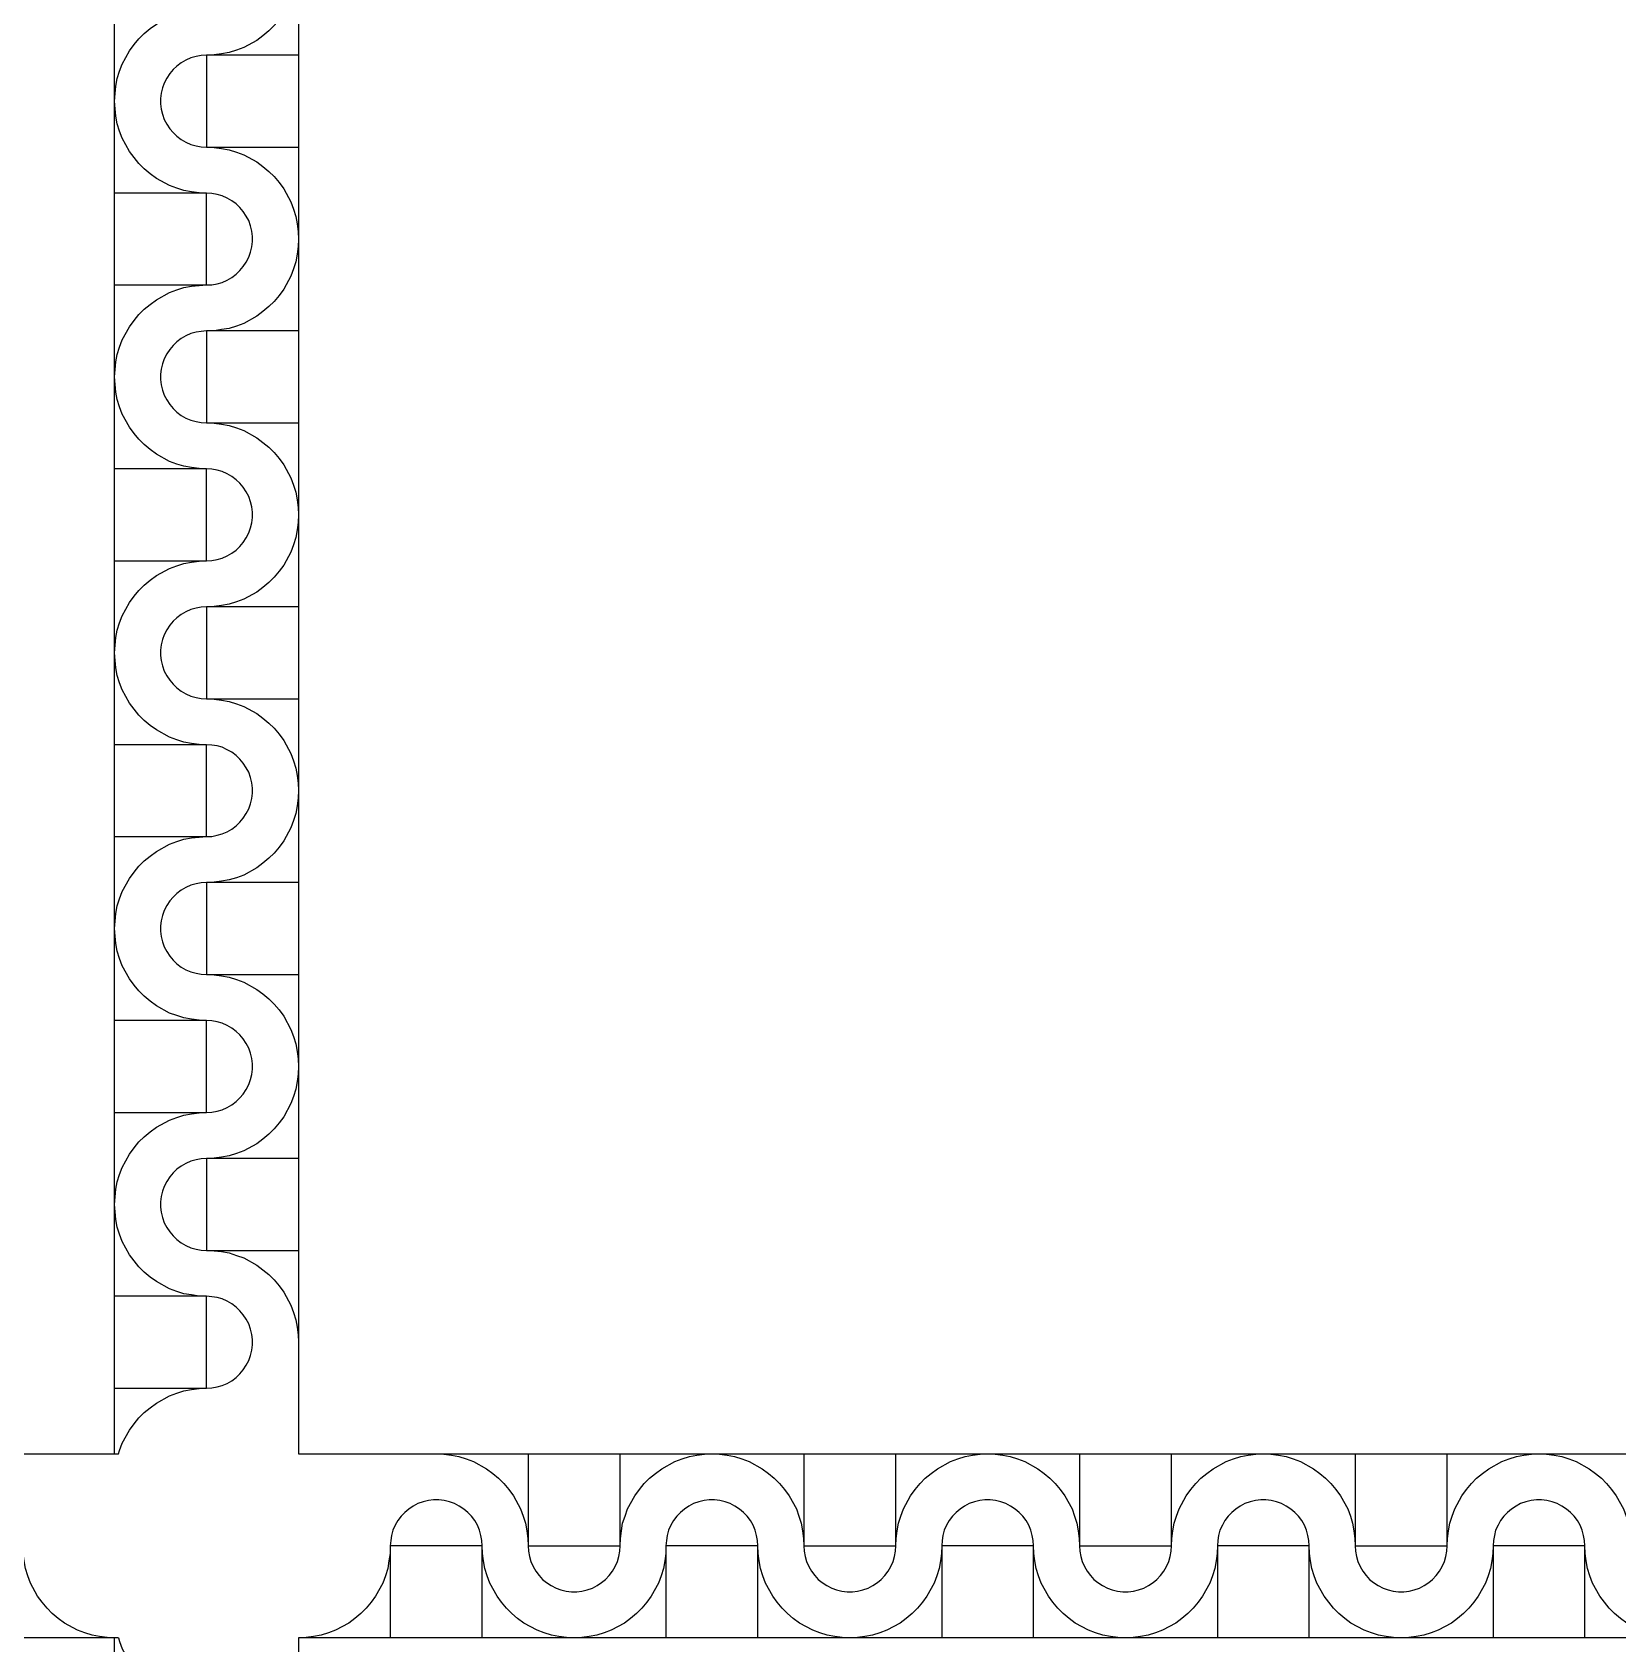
# Model space of a CAD drawing. Extents: x 190.8 to 267.1, y 124 to 174.8.
# Drawn here: x 231.062 to 232.27, y 150.406 to 151.633 of the extents above; entities that cross this region are included whole.
import ezdxf

# ---------------------------------------------------------------- set-up
doc = ezdxf.new("R2010")
doc.units = 0
doc.header["$MEASUREMENT"] = 0

msp = doc.modelspace()

# ---------------------------------------------------------------- linework, layer by layer
for p, q in [((231.2646, 152.6023), (231.2646, 150.5506)), ((229.0246, 150.5506), (231.1275, 150.5506))]:
    msp.add_line(p, q)
for points in [[(231.1246, 150.5506), (231.1246, 152.6106)], [(231.2646, 150.5506), (233.3646, 150.5506), (233.3646, 152.6023)], [(231.2646, 151.6856), (231.2644, 151.6798), (231.2636, 151.6741), (231.2626, 151.6683), (231.2609, 151.6628), (231.2589, 151.6573), (231.2534, 151.6473), (231.2499, 151.6426), (231.2461, 151.6381), (231.2421, 151.6341), (231.2376, 151.6303), (231.2329, 151.6268), (231.2229, 151.6213), (231.2174, 151.6193), (231.2119, 151.6176), (231.2061, 151.6166), (231.2004, 151.6158), (231.1946, 151.6156)], [(231.1246, 151.5806), (231.1249, 151.5863), (231.1256, 151.5921), (231.1266, 151.5978), (231.1284, 151.6033), (231.1304, 151.6088), (231.1359, 151.6188), (231.1394, 151.6236), (231.1431, 151.6281), (231.1471, 151.6321), (231.1516, 151.6358), (231.1564, 151.6393), (231.1664, 151.6448), (231.1719, 151.6468), (231.1774, 151.6486), (231.1831, 151.6496), (231.1889, 151.6503), (231.1946, 151.6506)], [(231.1946, 151.6156), (231.1906, 151.6153), (231.1866, 151.6146), (231.1826, 151.6136), (231.1789, 151.6118), (231.1754, 151.6098), (231.1721, 151.6073), (231.1691, 151.6046), (231.1666, 151.6016), (231.1644, 151.5981), (231.1624, 151.5943), (231.1611, 151.5906), (231.1601, 151.5866), (231.1596, 151.5826), (231.1596, 151.5786), (231.1601, 151.5746), (231.1611, 151.5706), (231.1624, 151.5666), (231.1644, 151.5631), (231.1666, 151.5596), (231.1691, 151.5566), (231.1721, 151.5538), (231.1754, 151.5513), (231.1789, 151.5493), (231.1826, 151.5476), (231.1866, 151.5466), (231.1906, 151.5458), (231.1946, 151.5456)], [(231.2646, 151.6156), (231.1946, 151.6156), (231.1946, 151.5456), (231.2646, 151.5456)], [(231.1946, 151.5106), (231.1889, 151.5108), (231.1831, 151.5116), (231.1774, 151.5126), (231.1719, 151.5143), (231.1664, 151.5163), (231.1564, 151.5218), (231.1516, 151.5253), (231.1471, 151.5291), (231.1431, 151.5331), (231.1394, 151.5376), (231.1359, 151.5423), (231.1304, 151.5523), (231.1284, 151.5578), (231.1266, 151.5633), (231.1256, 151.5691), (231.1249, 151.5748), (231.1246, 151.5806)], [(231.1946, 151.5456), (231.2004, 151.5453), (231.2061, 151.5446), (231.2119, 151.5436), (231.2174, 151.5418), (231.2229, 151.5398), (231.2329, 151.5343), (231.2376, 151.5308), (231.2421, 151.5271), (231.2461, 151.5231), (231.2499, 151.5186), (231.2534, 151.5138), (231.2589, 151.5038), (231.2609, 151.4983), (231.2626, 151.4928), (231.2636, 151.4871), (231.2644, 151.4813), (231.2646, 151.4756)], [(231.1246, 151.4406), (231.1946, 151.4406), (231.1946, 151.5106), (231.1246, 151.5106)], [(231.1946, 151.4406), (231.1986, 151.4408), (231.2026, 151.4416), (231.2066, 151.4426), (231.2104, 151.4443), (231.2139, 151.4463), (231.2171, 151.4488), (231.2201, 151.4516), (231.2226, 151.4546), (231.2249, 151.4581), (231.2269, 151.4618), (231.2281, 151.4656), (231.2291, 151.4696), (231.2296, 151.4736), (231.2296, 151.4776), (231.2291, 151.4816), (231.2281, 151.4856), (231.2269, 151.4896), (231.2249, 151.4931), (231.2226, 151.4966), (231.2201, 151.4996), (231.2171, 151.5023), (231.2139, 151.5048), (231.2104, 151.5068), (231.2066, 151.5086), (231.2026, 151.5096), (231.1986, 151.5103), (231.1946, 151.5106)], [(231.2646, 151.4756), (231.2644, 151.4698), (231.2636, 151.4641), (231.2626, 151.4583), (231.2609, 151.4528), (231.2589, 151.4473), (231.2534, 151.4373), (231.2499, 151.4326), (231.2461, 151.4281), (231.2421, 151.4241), (231.2376, 151.4203), (231.2329, 151.4168), (231.2229, 151.4113), (231.2174, 151.4093), (231.2119, 151.4076), (231.2061, 151.4066), (231.2004, 151.4058), (231.1946, 151.4056)], [(231.1246, 151.3706), (231.1249, 151.3763), (231.1256, 151.3821), (231.1266, 151.3878), (231.1284, 151.3933), (231.1304, 151.3988), (231.1359, 151.4088), (231.1394, 151.4136), (231.1431, 151.4181), (231.1471, 151.4221), (231.1516, 151.4258), (231.1564, 151.4293), (231.1664, 151.4348), (231.1719, 151.4368), (231.1774, 151.4386), (231.1831, 151.4396), (231.1889, 151.4403), (231.1946, 151.4406)], [(231.1946, 151.4056), (231.1906, 151.4053), (231.1866, 151.4046), (231.1826, 151.4036), (231.1789, 151.4018), (231.1754, 151.3998), (231.1721, 151.3973), (231.1691, 151.3946), (231.1666, 151.3916), (231.1644, 151.3881), (231.1624, 151.3843), (231.1611, 151.3806), (231.1601, 151.3766), (231.1596, 151.3726), (231.1596, 151.3686), (231.1601, 151.3646), (231.1611, 151.3606), (231.1624, 151.3566), (231.1644, 151.3531), (231.1666, 151.3496), (231.1691, 151.3466), (231.1721, 151.3438), (231.1754, 151.3413), (231.1789, 151.3393), (231.1826, 151.3376), (231.1866, 151.3366), (231.1906, 151.3358), (231.1946, 151.3356)], [(231.2646, 151.4056), (231.1946, 151.4056), (231.1946, 151.3356), (231.2646, 151.3356)], [(231.1946, 151.3006), (231.1889, 151.3008), (231.1831, 151.3016), (231.1774, 151.3026), (231.1719, 151.3043), (231.1664, 151.3063), (231.1564, 151.3118), (231.1516, 151.3153), (231.1471, 151.3191), (231.1431, 151.3231), (231.1394, 151.3276), (231.1359, 151.3323), (231.1304, 151.3423), (231.1284, 151.3478), (231.1266, 151.3533), (231.1256, 151.3591), (231.1249, 151.3648), (231.1246, 151.3706)], [(231.1946, 151.3356), (231.2004, 151.3353), (231.2061, 151.3346), (231.2119, 151.3336), (231.2174, 151.3318), (231.2229, 151.3298), (231.2329, 151.3243), (231.2376, 151.3208), (231.2421, 151.3171), (231.2461, 151.3131), (231.2499, 151.3086), (231.2534, 151.3038), (231.2589, 151.2938), (231.2609, 151.2883), (231.2626, 151.2828), (231.2636, 151.2771), (231.2644, 151.2713), (231.2646, 151.2656)], [(231.1246, 151.2306), (231.1946, 151.2306), (231.1946, 151.3006), (231.1246, 151.3006)], [(231.1946, 151.2306), (231.1986, 151.2308), (231.2026, 151.2316), (231.2066, 151.2326), (231.2104, 151.2343), (231.2139, 151.2363), (231.2171, 151.2388), (231.2201, 151.2416), (231.2226, 151.2446), (231.2249, 151.2481), (231.2269, 151.2518), (231.2281, 151.2556), (231.2291, 151.2596), (231.2296, 151.2636), (231.2296, 151.2676), (231.2291, 151.2716), (231.2281, 151.2756), (231.2269, 151.2796), (231.2249, 151.2831), (231.2226, 151.2866), (231.2201, 151.2896), (231.2171, 151.2923), (231.2139, 151.2948), (231.2104, 151.2968), (231.2066, 151.2986), (231.2026, 151.2996), (231.1986, 151.3003), (231.1946, 151.3006)], [(231.2646, 151.2656), (231.2644, 151.2598), (231.2636, 151.2541), (231.2626, 151.2483), (231.2609, 151.2428), (231.2589, 151.2373), (231.2534, 151.2273), (231.2499, 151.2226), (231.2461, 151.2181), (231.2421, 151.2141), (231.2376, 151.2103), (231.2329, 151.2068), (231.2229, 151.2013), (231.2174, 151.1993), (231.2119, 151.1976), (231.2061, 151.1966), (231.2004, 151.1958), (231.1946, 151.1956)], [(231.1246, 151.1606), (231.1249, 151.1663), (231.1256, 151.1721), (231.1266, 151.1778), (231.1284, 151.1833), (231.1304, 151.1888), (231.1359, 151.1988), (231.1394, 151.2036), (231.1431, 151.2081), (231.1471, 151.2121), (231.1516, 151.2158), (231.1564, 151.2193), (231.1664, 151.2248), (231.1719, 151.2268), (231.1774, 151.2286), (231.1831, 151.2296), (231.1889, 151.2303), (231.1946, 151.2306)], [(231.1946, 151.1956), (231.1906, 151.1953), (231.1866, 151.1946), (231.1826, 151.1936), (231.1789, 151.1918), (231.1754, 151.1898), (231.1721, 151.1873), (231.1691, 151.1846), (231.1666, 151.1816), (231.1644, 151.1781), (231.1624, 151.1743), (231.1611, 151.1706), (231.1601, 151.1666), (231.1596, 151.1626), (231.1596, 151.1586), (231.1601, 151.1546), (231.1611, 151.1506), (231.1624, 151.1466), (231.1644, 151.1431), (231.1666, 151.1396), (231.1691, 151.1366), (231.1721, 151.1338), (231.1754, 151.1313), (231.1789, 151.1293), (231.1826, 151.1276), (231.1866, 151.1266), (231.1906, 151.1258), (231.1946, 151.1256)], [(231.2646, 151.1956), (231.1946, 151.1956), (231.1946, 151.1256), (231.2646, 151.1256)], [(231.1946, 151.0906), (231.1889, 151.0908), (231.1831, 151.0916), (231.1774, 151.0926), (231.1719, 151.0943), (231.1664, 151.0963), (231.1564, 151.1018), (231.1516, 151.1053), (231.1471, 151.1091), (231.1431, 151.1131), (231.1394, 151.1176), (231.1359, 151.1223), (231.1304, 151.1323), (231.1284, 151.1378), (231.1266, 151.1433), (231.1256, 151.1491), (231.1249, 151.1548), (231.1246, 151.1606)], [(231.1946, 151.1256), (231.2004, 151.1253), (231.2061, 151.1246), (231.2119, 151.1236), (231.2174, 151.1218), (231.2229, 151.1198), (231.2329, 151.1143), (231.2376, 151.1108), (231.2421, 151.1071), (231.2461, 151.1031), (231.2499, 151.0986), (231.2534, 151.0938), (231.2589, 151.0838), (231.2609, 151.0783), (231.2626, 151.0728), (231.2636, 151.0671), (231.2644, 151.0613), (231.2646, 151.0556)], [(231.1246, 151.0206), (231.1946, 151.0206), (231.1946, 151.0906), (231.1246, 151.0906)], [(231.1946, 151.0206), (231.1986, 151.0208), (231.2026, 151.0216), (231.2066, 151.0226), (231.2104, 151.0243), (231.2139, 151.0263), (231.2171, 151.0288), (231.2201, 151.0316), (231.2226, 151.0346), (231.2249, 151.0381), (231.2269, 151.0418), (231.2281, 151.0456), (231.2291, 151.0496), (231.2296, 151.0536), (231.2296, 151.0576), (231.2291, 151.0616), (231.2281, 151.0656), (231.2269, 151.0696), (231.2249, 151.0731), (231.2226, 151.0766), (231.2201, 151.0796), (231.2171, 151.0823), (231.2139, 151.0848), (231.2104, 151.0868), (231.2066, 151.0886), (231.2026, 151.0896), (231.1986, 151.0903), (231.1946, 151.0906)], [(231.2646, 151.0556), (231.2644, 151.0498), (231.2636, 151.0441), (231.2626, 151.0383), (231.2609, 151.0328), (231.2589, 151.0273), (231.2534, 151.0173), (231.2499, 151.0126), (231.2461, 151.0081), (231.2421, 151.0041), (231.2376, 151.0003), (231.2329, 150.9968), (231.2229, 150.9913), (231.2174, 150.9893), (231.2119, 150.9876), (231.2061, 150.9866), (231.2004, 150.9858), (231.1946, 150.9856)], [(231.1246, 150.9506), (231.1249, 150.9563), (231.1256, 150.9621), (231.1266, 150.9678), (231.1284, 150.9733), (231.1304, 150.9788), (231.1359, 150.9888), (231.1394, 150.9936), (231.1431, 150.9981), (231.1471, 151.0021), (231.1516, 151.0058), (231.1564, 151.0093), (231.1664, 151.0148), (231.1719, 151.0168), (231.1774, 151.0186), (231.1831, 151.0196), (231.1889, 151.0203), (231.1946, 151.0206)], [(231.1946, 150.9856), (231.1906, 150.9853), (231.1866, 150.9846), (231.1826, 150.9836), (231.1789, 150.9818), (231.1754, 150.9798), (231.1721, 150.9773), (231.1691, 150.9746), (231.1666, 150.9716), (231.1644, 150.9681), (231.1624, 150.9643), (231.1611, 150.9606), (231.1601, 150.9566), (231.1596, 150.9526), (231.1596, 150.9486), (231.1601, 150.9446), (231.1611, 150.9406), (231.1624, 150.9366), (231.1644, 150.9331), (231.1666, 150.9296), (231.1691, 150.9266), (231.1721, 150.9238), (231.1754, 150.9213), (231.1789, 150.9193), (231.1826, 150.9176), (231.1866, 150.9166), (231.1906, 150.9158), (231.1946, 150.9156)], [(231.2646, 150.9856), (231.1946, 150.9856), (231.1946, 150.9156), (231.2646, 150.9156)], [(231.1946, 150.8806), (231.1889, 150.8808), (231.1831, 150.8816), (231.1774, 150.8826), (231.1719, 150.8843), (231.1664, 150.8863), (231.1564, 150.8918), (231.1516, 150.8953), (231.1471, 150.8991), (231.1431, 150.9031), (231.1394, 150.9076), (231.1359, 150.9123), (231.1304, 150.9223), (231.1284, 150.9278), (231.1266, 150.9333), (231.1256, 150.9391), (231.1249, 150.9448), (231.1246, 150.9506)], [(231.1946, 150.9156), (231.2004, 150.9153), (231.2061, 150.9146), (231.2119, 150.9136), (231.2174, 150.9118), (231.2229, 150.9098), (231.2329, 150.9043), (231.2376, 150.9008), (231.2421, 150.8971), (231.2461, 150.8931), (231.2499, 150.8886), (231.2534, 150.8838), (231.2589, 150.8738), (231.2609, 150.8683), (231.2626, 150.8628), (231.2636, 150.8571), (231.2644, 150.8513), (231.2646, 150.8456)], [(231.1246, 150.8106), (231.1946, 150.8106), (231.1946, 150.8806), (231.1246, 150.8806)], [(231.1946, 150.8106), (231.1986, 150.8108), (231.2026, 150.8116), (231.2066, 150.8126), (231.2104, 150.8143), (231.2139, 150.8163), (231.2171, 150.8188), (231.2201, 150.8216), (231.2226, 150.8246), (231.2249, 150.8281), (231.2269, 150.8318), (231.2281, 150.8356), (231.2291, 150.8396), (231.2296, 150.8436), (231.2296, 150.8476), (231.2291, 150.8516), (231.2281, 150.8556), (231.2269, 150.8596), (231.2249, 150.8631), (231.2226, 150.8666), (231.2201, 150.8696), (231.2171, 150.8723), (231.2139, 150.8748), (231.2104, 150.8768), (231.2066, 150.8786), (231.2026, 150.8796), (231.1986, 150.8803), (231.1946, 150.8806)], [(231.2646, 150.8456), (231.2644, 150.8398), (231.2636, 150.8341), (231.2626, 150.8283), (231.2609, 150.8228), (231.2589, 150.8173), (231.2534, 150.8073), (231.2499, 150.8026), (231.2461, 150.7981), (231.2421, 150.7941), (231.2376, 150.7903), (231.2329, 150.7868), (231.2229, 150.7813), (231.2174, 150.7793), (231.2119, 150.7776), (231.2061, 150.7766), (231.2004, 150.7758), (231.1946, 150.7756)], [(231.1246, 150.7406), (231.1249, 150.7463), (231.1256, 150.7521), (231.1266, 150.7578), (231.1284, 150.7633), (231.1304, 150.7688), (231.1359, 150.7788), (231.1394, 150.7836), (231.1431, 150.7881), (231.1471, 150.7921), (231.1516, 150.7958), (231.1564, 150.7993), (231.1664, 150.8048), (231.1719, 150.8068), (231.1774, 150.8086), (231.1831, 150.8096), (231.1889, 150.8103), (231.1946, 150.8106)], [(231.1946, 150.7756), (231.1906, 150.7753), (231.1866, 150.7746), (231.1826, 150.7736), (231.1789, 150.7718), (231.1754, 150.7698), (231.1721, 150.7673), (231.1691, 150.7646), (231.1666, 150.7616), (231.1644, 150.7581), (231.1624, 150.7543), (231.1611, 150.7506), (231.1601, 150.7466), (231.1596, 150.7426), (231.1596, 150.7386), (231.1601, 150.7346), (231.1611, 150.7306), (231.1624, 150.7266), (231.1644, 150.7231), (231.1666, 150.7196), (231.1691, 150.7166), (231.1721, 150.7138), (231.1754, 150.7113), (231.1789, 150.7093), (231.1826, 150.7076), (231.1866, 150.7066), (231.1906, 150.7058), (231.1946, 150.7056)], [(231.2646, 150.7756), (231.1946, 150.7756), (231.1946, 150.7056), (231.2646, 150.7056)], [(231.1946, 150.6706), (231.1889, 150.6708), (231.1831, 150.6716), (231.1774, 150.6726), (231.1719, 150.6743), (231.1664, 150.6763), (231.1564, 150.6818), (231.1516, 150.6853), (231.1471, 150.6891), (231.1431, 150.6931), (231.1394, 150.6976), (231.1359, 150.7023), (231.1304, 150.7123), (231.1284, 150.7178), (231.1266, 150.7233), (231.1256, 150.7291), (231.1249, 150.7348), (231.1246, 150.7406)], [(231.1946, 150.7056), (231.2004, 150.7053), (231.2061, 150.7046), (231.2119, 150.7036), (231.2174, 150.7018), (231.2229, 150.6998), (231.2329, 150.6943), (231.2376, 150.6908), (231.2421, 150.6871), (231.2461, 150.6831), (231.2499, 150.6786), (231.2534, 150.6738), (231.2589, 150.6638), (231.2609, 150.6583), (231.2626, 150.6528), (231.2636, 150.6471), (231.2644, 150.6413), (231.2646, 150.6356)], [(231.1246, 150.6006), (231.1946, 150.6006), (231.1946, 150.6706), (231.1246, 150.6706)], [(231.1946, 150.6006), (231.1986, 150.6008), (231.2026, 150.6016), (231.2066, 150.6026), (231.2104, 150.6043), (231.2139, 150.6063), (231.2171, 150.6088), (231.2201, 150.6116), (231.2226, 150.6146), (231.2249, 150.6181), (231.2269, 150.6218), (231.2281, 150.6256), (231.2291, 150.6296), (231.2296, 150.6336), (231.2296, 150.6376), (231.2291, 150.6416), (231.2281, 150.6456), (231.2269, 150.6496), (231.2249, 150.6531), (231.2226, 150.6566), (231.2201, 150.6596), (231.2171, 150.6623), (231.2139, 150.6648), (231.2104, 150.6668), (231.2066, 150.6686), (231.2026, 150.6696), (231.1986, 150.6703), (231.1946, 150.6706)], [(231.1275, 150.5506), (231.1284, 150.5533), (231.1304, 150.5588), (231.1359, 150.5688), (231.1394, 150.5736), (231.1431, 150.5781), (231.1471, 150.5821), (231.1516, 150.5858), (231.1564, 150.5893), (231.1664, 150.5948), (231.1719, 150.5968), (231.1774, 150.5986), (231.1831, 150.5996), (231.1889, 150.6003), (231.1946, 150.6006)], [(231.3696, 150.5506), (231.3754, 150.5503), (231.3811, 150.5496), (231.3869, 150.5486), (231.3924, 150.5468), (231.3979, 150.5448), (231.4079, 150.5393), (231.4126, 150.5358), (231.4171, 150.5321), (231.4211, 150.5281), (231.4249, 150.5236), (231.4284, 150.5188), (231.4339, 150.5088), (231.4359, 150.5033), (231.4376, 150.4978), (231.4386, 150.4921), (231.4394, 150.4863), (231.4396, 150.4806)], [(231.4396, 150.5506), (231.4396, 150.4806), (231.5096, 150.4806), (231.5096, 150.5506)], [(231.5096, 150.4806), (231.5099, 150.4863), (231.5106, 150.4921), (231.5116, 150.4978), (231.5134, 150.5033), (231.5154, 150.5088), (231.5209, 150.5188), (231.5244, 150.5236), (231.5281, 150.5281), (231.5321, 150.5321), (231.5366, 150.5358), (231.5414, 150.5393), (231.5514, 150.5448), (231.5569, 150.5468), (231.5624, 150.5486), (231.5681, 150.5496), (231.5739, 150.5503), (231.5796, 150.5506)], [(231.5796, 150.5506), (231.5854, 150.5503), (231.5911, 150.5496), (231.5969, 150.5486), (231.6024, 150.5468), (231.6079, 150.5448), (231.6179, 150.5393), (231.6226, 150.5358), (231.6271, 150.5321), (231.6311, 150.5281), (231.6349, 150.5236), (231.6384, 150.5188), (231.6439, 150.5088), (231.6459, 150.5033), (231.6476, 150.4978), (231.6486, 150.4921), (231.6494, 150.4863), (231.6496, 150.4806)], [(231.6496, 150.5506), (231.6496, 150.4806), (231.7196, 150.4806), (231.7196, 150.5506)], [(231.7196, 150.4806), (231.7199, 150.4863), (231.7206, 150.4921), (231.7216, 150.4978), (231.7234, 150.5033), (231.7254, 150.5088), (231.7309, 150.5188), (231.7344, 150.5236), (231.7381, 150.5281), (231.7421, 150.5321), (231.7466, 150.5358), (231.7514, 150.5393), (231.7614, 150.5448), (231.7669, 150.5468), (231.7724, 150.5486), (231.7781, 150.5496), (231.7839, 150.5503), (231.7896, 150.5506)], [(231.7896, 150.5506), (231.7954, 150.5503), (231.8011, 150.5496), (231.8069, 150.5486), (231.8124, 150.5468), (231.8179, 150.5448), (231.8279, 150.5393), (231.8326, 150.5358), (231.8371, 150.5321), (231.8411, 150.5281), (231.8449, 150.5236), (231.8484, 150.5188), (231.8539, 150.5088), (231.8559, 150.5033), (231.8576, 150.4978), (231.8586, 150.4921), (231.8594, 150.4863), (231.8596, 150.4806)], [(231.8596, 150.5506), (231.8596, 150.4806), (231.9296, 150.4806), (231.9296, 150.5506)], [(231.9296, 150.4806), (231.9299, 150.4863), (231.9306, 150.4921), (231.9316, 150.4978), (231.9334, 150.5033), (231.9354, 150.5088), (231.9409, 150.5188), (231.9444, 150.5236), (231.9481, 150.5281), (231.9521, 150.5321), (231.9566, 150.5358), (231.9614, 150.5393), (231.9714, 150.5448), (231.9769, 150.5468), (231.9824, 150.5486), (231.9881, 150.5496), (231.9939, 150.5503), (231.9996, 150.5506)], [(231.9996, 150.5506), (232.0054, 150.5503), (232.0111, 150.5496), (232.0169, 150.5486), (232.0224, 150.5468), (232.0279, 150.5448), (232.0379, 150.5393), (232.0426, 150.5358), (232.0471, 150.5321), (232.0511, 150.5281), (232.0549, 150.5236), (232.0584, 150.5188), (232.0639, 150.5088), (232.0659, 150.5033), (232.0676, 150.4978), (232.0686, 150.4921), (232.0694, 150.4863), (232.0696, 150.4806)], [(232.0696, 150.5506), (232.0696, 150.4806), (232.1396, 150.4806), (232.1396, 150.5506)], [(232.1396, 150.4806), (232.1399, 150.4863), (232.1406, 150.4921), (232.1416, 150.4978), (232.1434, 150.5033), (232.1454, 150.5088), (232.1509, 150.5188), (232.1544, 150.5236), (232.1581, 150.5281), (232.1621, 150.5321), (232.1666, 150.5358), (232.1714, 150.5393), (232.1814, 150.5448), (232.1869, 150.5468), (232.1924, 150.5486), (232.1981, 150.5496), (232.2039, 150.5503), (232.2096, 150.5506)], [(232.2096, 150.5506), (232.2154, 150.5503), (232.2211, 150.5496), (232.2269, 150.5486), (232.2324, 150.5468), (232.2379, 150.5448), (232.2479, 150.5393), (232.2526, 150.5358), (232.2571, 150.5321), (232.2611, 150.5281), (232.2649, 150.5236), (232.2684, 150.5188), (232.2739, 150.5088), (232.2759, 150.5033), (232.2776, 150.4978), (232.2786, 150.4921), (232.2794, 150.4863), (232.2796, 150.4806)], [(231.4046, 150.4806), (231.4044, 150.4846), (231.4036, 150.4886), (231.4026, 150.4926), (231.4009, 150.4963), (231.3989, 150.4998), (231.3964, 150.5031), (231.3936, 150.5061), (231.3906, 150.5086), (231.3871, 150.5108), (231.3834, 150.5128), (231.3796, 150.5141), (231.3756, 150.5151), (231.3716, 150.5156), (231.3676, 150.5156), (231.3636, 150.5151), (231.3596, 150.5141), (231.3556, 150.5128), (231.3521, 150.5108), (231.3486, 150.5086), (231.3456, 150.5061), (231.3429, 150.5031), (231.3404, 150.4998), (231.3384, 150.4963), (231.3366, 150.4926), (231.3356, 150.4886), (231.3349, 150.4846), (231.3346, 150.4806)], [(231.6146, 150.4806), (231.6144, 150.4846), (231.6136, 150.4886), (231.6126, 150.4926), (231.6109, 150.4963), (231.6089, 150.4998), (231.6064, 150.5031), (231.6036, 150.5061), (231.6006, 150.5086), (231.5971, 150.5108), (231.5934, 150.5128), (231.5896, 150.5141), (231.5856, 150.5151), (231.5816, 150.5156), (231.5776, 150.5156), (231.5736, 150.5151), (231.5696, 150.5141), (231.5656, 150.5128), (231.5621, 150.5108), (231.5586, 150.5086), (231.5556, 150.5061), (231.5529, 150.5031), (231.5504, 150.4998), (231.5484, 150.4963), (231.5466, 150.4926), (231.5456, 150.4886), (231.5449, 150.4846), (231.5446, 150.4806)], [(231.8246, 150.4806), (231.8244, 150.4846), (231.8236, 150.4886), (231.8226, 150.4926), (231.8209, 150.4963), (231.8189, 150.4998), (231.8164, 150.5031), (231.8136, 150.5061), (231.8106, 150.5086), (231.8071, 150.5108), (231.8034, 150.5128), (231.7996, 150.5141), (231.7956, 150.5151), (231.7916, 150.5156), (231.7876, 150.5156), (231.7836, 150.5151), (231.7796, 150.5141), (231.7756, 150.5128), (231.7721, 150.5108), (231.7686, 150.5086), (231.7656, 150.5061), (231.7629, 150.5031), (231.7604, 150.4998), (231.7584, 150.4963), (231.7566, 150.4926), (231.7556, 150.4886), (231.7549, 150.4846), (231.7546, 150.4806)], [(232.0346, 150.4806), (232.0344, 150.4846), (232.0336, 150.4886), (232.0326, 150.4926), (232.0309, 150.4963), (232.0289, 150.4998), (232.0264, 150.5031), (232.0236, 150.5061), (232.0206, 150.5086), (232.0171, 150.5108), (232.0134, 150.5128), (232.0096, 150.5141), (232.0056, 150.5151), (232.0016, 150.5156), (231.9976, 150.5156), (231.9936, 150.5151), (231.9896, 150.5141), (231.9856, 150.5128), (231.9821, 150.5108), (231.9786, 150.5086), (231.9756, 150.5061), (231.9729, 150.5031), (231.9704, 150.4998), (231.9684, 150.4963), (231.9666, 150.4926), (231.9656, 150.4886), (231.9649, 150.4846), (231.9646, 150.4806)], [(232.2446, 150.4806), (232.2444, 150.4846), (232.2436, 150.4886), (232.2426, 150.4926), (232.2409, 150.4963), (232.2389, 150.4998), (232.2364, 150.5031), (232.2336, 150.5061), (232.2306, 150.5086), (232.2271, 150.5108), (232.2234, 150.5128), (232.2196, 150.5141), (232.2156, 150.5151), (232.2116, 150.5156), (232.2076, 150.5156), (232.2036, 150.5151), (232.1996, 150.5141), (232.1956, 150.5128), (232.1921, 150.5108), (232.1886, 150.5086), (232.1856, 150.5061), (232.1829, 150.5031), (232.1804, 150.4998), (232.1784, 150.4963), (232.1766, 150.4926), (232.1756, 150.4886), (232.1749, 150.4846), (232.1746, 150.4806)], [(231.1246, 150.4106), (231.1189, 150.4108), (231.1131, 150.4116), (231.1074, 150.4126), (231.1019, 150.4143), (231.0964, 150.4163), (231.0864, 150.4218), (231.0816, 150.4253), (231.0771, 150.4291), (231.0731, 150.4331), (231.0694, 150.4376), (231.0659, 150.4423), (231.0604, 150.4523), (231.0584, 150.4578), (231.0566, 150.4633), (231.0556, 150.4691), (231.0549, 150.4748), (231.0546, 150.4806)], [(231.3346, 150.4806), (231.3344, 150.4748), (231.3336, 150.4691), (231.3326, 150.4633), (231.3309, 150.4578), (231.3289, 150.4523), (231.3234, 150.4423), (231.3199, 150.4376), (231.3161, 150.4331), (231.3121, 150.4291), (231.3076, 150.4253), (231.3029, 150.4218), (231.2929, 150.4163), (231.2874, 150.4143), (231.2819, 150.4126), (231.2761, 150.4116), (231.2704, 150.4108), (231.2646, 150.4106)], [(231.4046, 150.4106), (231.4046, 150.4806), (231.3346, 150.4806), (231.3346, 150.4106)], [(231.4746, 150.4106), (231.4689, 150.4108), (231.4631, 150.4116), (231.4574, 150.4126), (231.4519, 150.4143), (231.4464, 150.4163), (231.4364, 150.4218), (231.4316, 150.4253), (231.4271, 150.4291), (231.4231, 150.4331), (231.4194, 150.4376), (231.4159, 150.4423), (231.4104, 150.4523), (231.4084, 150.4578), (231.4066, 150.4633), (231.4056, 150.4691), (231.4049, 150.4748), (231.4046, 150.4806)], [(231.4396, 150.4806), (231.4399, 150.4766), (231.4406, 150.4726), (231.4416, 150.4686), (231.4434, 150.4648), (231.4454, 150.4613), (231.4479, 150.4581), (231.4506, 150.4551), (231.4536, 150.4526), (231.4571, 150.4503), (231.4609, 150.4483), (231.4646, 150.4471), (231.4686, 150.4461), (231.4726, 150.4456), (231.4766, 150.4456), (231.4806, 150.4461), (231.4846, 150.4471), (231.4886, 150.4483), (231.4921, 150.4503), (231.4956, 150.4526), (231.4986, 150.4551), (231.5014, 150.4581), (231.5039, 150.4613), (231.5059, 150.4648), (231.5076, 150.4686), (231.5086, 150.4726), (231.5094, 150.4766), (231.5096, 150.4806)], [(231.5446, 150.4806), (231.5444, 150.4748), (231.5436, 150.4691), (231.5426, 150.4633), (231.5409, 150.4578), (231.5389, 150.4523), (231.5334, 150.4423), (231.5299, 150.4376), (231.5261, 150.4331), (231.5221, 150.4291), (231.5176, 150.4253), (231.5129, 150.4218), (231.5029, 150.4163), (231.4974, 150.4143), (231.4919, 150.4126), (231.4861, 150.4116), (231.4804, 150.4108), (231.4746, 150.4106)], [(231.6146, 150.4106), (231.6146, 150.4806), (231.5446, 150.4806), (231.5446, 150.4106)], [(231.6846, 150.4106), (231.6789, 150.4108), (231.6731, 150.4116), (231.6674, 150.4126), (231.6619, 150.4143), (231.6564, 150.4163), (231.6464, 150.4218), (231.6416, 150.4253), (231.6371, 150.4291), (231.6331, 150.4331), (231.6294, 150.4376), (231.6259, 150.4423), (231.6204, 150.4523), (231.6184, 150.4578), (231.6166, 150.4633), (231.6156, 150.4691), (231.6149, 150.4748), (231.6146, 150.4806)], [(231.6496, 150.4806), (231.6499, 150.4766), (231.6506, 150.4726), (231.6516, 150.4686), (231.6534, 150.4648), (231.6554, 150.4613), (231.6579, 150.4581), (231.6606, 150.4551), (231.6636, 150.4526), (231.6671, 150.4503), (231.6709, 150.4483), (231.6746, 150.4471), (231.6786, 150.4461), (231.6826, 150.4456), (231.6866, 150.4456), (231.6906, 150.4461), (231.6946, 150.4471), (231.6986, 150.4483), (231.7021, 150.4503), (231.7056, 150.4526), (231.7086, 150.4551), (231.7114, 150.4581), (231.7139, 150.4613), (231.7159, 150.4648), (231.7176, 150.4686), (231.7186, 150.4726), (231.7194, 150.4766), (231.7196, 150.4806)], [(231.7546, 150.4806), (231.7544, 150.4748), (231.7536, 150.4691), (231.7526, 150.4633), (231.7509, 150.4578), (231.7489, 150.4523), (231.7434, 150.4423), (231.7399, 150.4376), (231.7361, 150.4331), (231.7321, 150.4291), (231.7276, 150.4253), (231.7229, 150.4218), (231.7129, 150.4163), (231.7074, 150.4143), (231.7019, 150.4126), (231.6961, 150.4116), (231.6904, 150.4108), (231.6846, 150.4106)], [(231.8246, 150.4106), (231.8246, 150.4806), (231.7546, 150.4806), (231.7546, 150.4106)], [(231.8946, 150.4106), (231.8889, 150.4108), (231.8831, 150.4116), (231.8774, 150.4126), (231.8719, 150.4143), (231.8664, 150.4163), (231.8564, 150.4218), (231.8516, 150.4253), (231.8471, 150.4291), (231.8431, 150.4331), (231.8394, 150.4376), (231.8359, 150.4423), (231.8304, 150.4523), (231.8284, 150.4578), (231.8266, 150.4633), (231.8256, 150.4691), (231.8249, 150.4748), (231.8246, 150.4806)], [(231.8596, 150.4806), (231.8599, 150.4766), (231.8606, 150.4726), (231.8616, 150.4686), (231.8634, 150.4648), (231.8654, 150.4613), (231.8679, 150.4581), (231.8706, 150.4551), (231.8736, 150.4526), (231.8771, 150.4503), (231.8809, 150.4483), (231.8846, 150.4471), (231.8886, 150.4461), (231.8926, 150.4456), (231.8966, 150.4456), (231.9006, 150.4461), (231.9046, 150.4471), (231.9086, 150.4483), (231.9121, 150.4503), (231.9156, 150.4526), (231.9186, 150.4551), (231.9214, 150.4581), (231.9239, 150.4613), (231.9259, 150.4648), (231.9276, 150.4686), (231.9286, 150.4726), (231.9294, 150.4766), (231.9296, 150.4806)], [(231.9646, 150.4806), (231.9644, 150.4748), (231.9636, 150.4691), (231.9626, 150.4633), (231.9609, 150.4578), (231.9589, 150.4523), (231.9534, 150.4423), (231.9499, 150.4376), (231.9461, 150.4331), (231.9421, 150.4291), (231.9376, 150.4253), (231.9329, 150.4218), (231.9229, 150.4163), (231.9174, 150.4143), (231.9119, 150.4126), (231.9061, 150.4116), (231.9004, 150.4108), (231.8946, 150.4106)], [(232.0346, 150.4106), (232.0346, 150.4806), (231.9646, 150.4806), (231.9646, 150.4106)], [(232.1046, 150.4106), (232.0989, 150.4108), (232.0931, 150.4116), (232.0874, 150.4126), (232.0819, 150.4143), (232.0764, 150.4163), (232.0664, 150.4218), (232.0616, 150.4253), (232.0571, 150.4291), (232.0531, 150.4331), (232.0494, 150.4376), (232.0459, 150.4423), (232.0404, 150.4523), (232.0384, 150.4578), (232.0366, 150.4633), (232.0356, 150.4691), (232.0349, 150.4748), (232.0346, 150.4806)], [(232.0696, 150.4806), (232.0699, 150.4766), (232.0706, 150.4726), (232.0716, 150.4686), (232.0734, 150.4648), (232.0754, 150.4613), (232.0779, 150.4581), (232.0806, 150.4551), (232.0836, 150.4526), (232.0871, 150.4503), (232.0909, 150.4483), (232.0946, 150.4471), (232.0986, 150.4461), (232.1026, 150.4456), (232.1066, 150.4456), (232.1106, 150.4461), (232.1146, 150.4471), (232.1186, 150.4483), (232.1221, 150.4503), (232.1256, 150.4526), (232.1286, 150.4551), (232.1314, 150.4581), (232.1339, 150.4613), (232.1359, 150.4648), (232.1376, 150.4686), (232.1386, 150.4726), (232.1394, 150.4766), (232.1396, 150.4806)], [(232.1746, 150.4806), (232.1744, 150.4748), (232.1736, 150.4691), (232.1726, 150.4633), (232.1709, 150.4578), (232.1689, 150.4523), (232.1634, 150.4423), (232.1599, 150.4376), (232.1561, 150.4331), (232.1521, 150.4291), (232.1476, 150.4253), (232.1429, 150.4218), (232.1329, 150.4163), (232.1274, 150.4143), (232.1219, 150.4126), (232.1161, 150.4116), (232.1104, 150.4108), (232.1046, 150.4106)], [(232.2446, 150.4106), (232.2446, 150.4806), (232.1746, 150.4806), (232.1746, 150.4106)], [(232.3146, 150.4106), (232.3089, 150.4108), (232.3031, 150.4116), (232.2974, 150.4126), (232.2919, 150.4143), (232.2864, 150.4163), (232.2764, 150.4218), (232.2716, 150.4253), (232.2671, 150.4291), (232.2631, 150.4331), (232.2594, 150.4376), (232.2559, 150.4423), (232.2504, 150.4523), (232.2484, 150.4578), (232.2466, 150.4633), (232.2456, 150.4691), (232.2449, 150.4748), (232.2446, 150.4806)], [(231.1275, 150.4106), (229.0246, 150.4106), (229.0246, 148.3506)], [(231.1246, 148.3506), (231.1246, 150.4106)], [(231.1275, 150.4106), (231.1284, 150.4078), (231.1304, 150.4023), (231.1359, 150.3923), (231.1394, 150.3876), (231.1431, 150.3831), (231.1471, 150.3791), (231.1516, 150.3753), (231.1564, 150.3718), (231.1664, 150.3663), (231.1719, 150.3643), (231.1774, 150.3626), (231.1831, 150.3616), (231.1889, 150.3608), (231.1946, 150.3606)], [(233.3646, 148.3856), (233.3646, 150.4106), (231.2646, 150.4106), (231.2646, 148.3856)]]:
    msp.add_lwpolyline(points)

doc.saveas('drawing.dxf')
